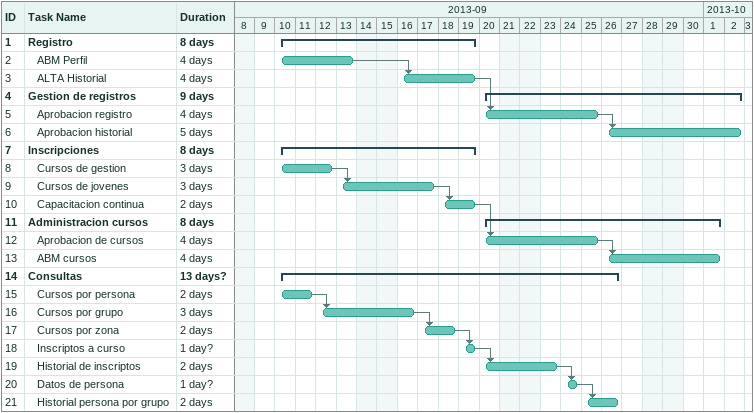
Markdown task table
| ID | Level | Task | Duration | Start | Finish | Predecessors |
|---|---|---|---|---|---|---|
| 1 | 1 | **Registro** | 8d | 2013-09-10 | 2013-09-19 |  |
| 2 | 2 | ABM Perfil | 4d | 2013-09-10 | 2013-09-13 |  |
| 3 | 2 | ALTA Historial | 4d | 2013-09-16 | 2013-09-19 | 2 |
| 4 | 1 | **Gestion de registros** | 9d | 2013-09-20 | 2013-10-02 |  |
| 5 | 2 | Aprobacion registro | 4d | 2013-09-20 | 2013-09-25 | 3 |
| 6 | 2 | Aprobacion historial | 5d | 2013-09-26 | 2013-10-02 | 5 |
| 7 | 1 | **Inscripciones** | 8d | 2013-09-10 | 2013-09-19 |  |
| 8 | 2 | Cursos de gestion | 3d | 2013-09-10 | 2013-09-12 |  |
| 9 | 2 | Cursos de jovenes | 3d | 2013-09-13 | 2013-09-17 | 8 |
| 10 | 2 | Capacitacion continua | 2d | 2013-09-18 | 2013-09-19 | 9 |
| 11 | 1 | **Administracion cursos** | 8d | 2013-09-20 | 2013-10-01 |  |
| 12 | 2 | Aprobacion de cursos | 4d | 2013-09-20 | 2013-09-25 | 10 |
| 13 | 2 | ABM cursos | 4d | 2013-09-26 | 2013-10-01 | 12 |
| 14 | 1 | **Consultas** | 13d? | 2013-09-10 | 2013-09-26 |  |
| 15 | 2 | Cursos por persona | 2d | 2013-09-10 | 2013-09-11 |  |
| 16 | 2 | Cursos por grupo | 3d | 2013-09-12 | 2013-09-16 | 15 |
| 17 | 2 | Cursos por zona | 2d | 2013-09-17 | 2013-09-18 | 16 |
| 18 | 2 | Inscriptos a curso | 1d? | 2013-09-19 | 2013-09-19 | 17 |
| 19 | 2 | Historial de inscriptos | 2d | 2013-09-20 | 2013-09-23 | 18 |
| 20 | 2 | Datos de persona | 1d? | 2013-09-24 | 2013-09-24 | 19 |
| 21 | 2 | Historial persona por grupo | 2d | 2013-09-25 | 2013-09-26 | 20 |
